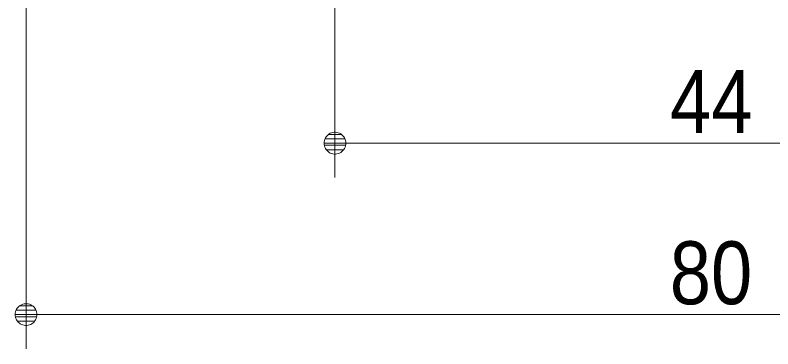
# Model space of a CAD drawing. Units: millimetres, scale not verified, with parts at other scales. Extents: x -6062 to 6062, y -3045 to 3045.
# Drawn here: x 742.3 to 1183.8, y -2420 to -2225.3 of the extents above; entities that cross this region are included whole.
import ezdxf
from ezdxf.enums import TextEntityAlignment as Align

# ---------------------------------------------------------------- set-up
doc = ezdxf.new("R2010")
doc.units = ezdxf.units.MM
doc.header["$LTSCALE"] = 20
doc.layers.add('0-0_2寸法-1', color=7, linetype='Continuous', lineweight=9)
doc.layers.add('0-1_0', color=7, linetype='Continuous', lineweight=9)
doc.styles.add('ＭＳ Ｐゴシック', font='')
doc.styles.get('ＭＳ Ｐゴシック').set_extended_font_data('MS PGothic')

# ---------------------------------------------------------------- blocks, each defined once
blk = doc.blocks.new('_Dot')
at = {"layer": '0-1_0'}
for p, q in [((-10, 0), (-20, 0)), ((9.78, 2), (-9.78, 2)), ((7.99, 6), (-7.99, 6)), ((9.16, -3.98), (-9.16, -3.98)), ((6, -7.98), (-6, -7.98))]:
    blk.add_line(p, q, dxfattribs=at)
for points in [[(10, 0), (9.92, 1.25), (9.69, 2.49), (9.3, 3.68), (8.76, 4.82), (8.09, 5.88), (7.29, 6.85), (6.37, 7.71), (5.36, 8.44), (4.26, 9.05), (3.09, 9.51), (1.87, 9.82), (0.63, 9.98), (-0.63, 9.98), (-1.87, 9.82), (-3.09, 9.51), (-4.26, 9.05), (-5.36, 8.44), (-6.37, 7.71), (-7.29, 6.85), (-8.09, 5.88), (-8.76, 4.82), (-9.3, 3.68), (-9.69, 2.49), (-9.92, 1.25), (-10, 0), (0, 0)], [(-10, 0), (-9.92, -1.25), (-9.69, -2.49), (-9.3, -3.68), (-8.76, -4.82), (-8.09, -5.88), (-7.29, -6.85), (-6.37, -7.71), (-5.36, -8.44), (-4.26, -9.05), (-3.09, -9.51), (-1.87, -9.82), (-0.63, -9.98), (0.63, -9.98), (1.87, -9.82), (3.09, -9.51), (4.26, -9.05), (5.36, -8.44), (6.37, -7.71), (7.29, -6.85), (8.09, -5.88), (8.76, -4.82), (9.3, -3.68), (9.69, -2.49), (9.92, -1.25), (10, 0), (0, 0)]]:
    blk.add_lwpolyline(points, close=True, dxfattribs=at)

msp = doc.modelspace()

# ---------------------------------------------------------------- linework, layer by layer
at = {"layer": '0-0_2寸法-1'}
for p, q in [((748.68, -1890), (748.68, -2420)), ((928.68, -2220), (928.68, -2320)), ((1355.97, -2300), (941.4, -2300)), ((761.4, -2400), (1535.97, -2400))]:
    msp.add_line(p, q, dxfattribs=at)

# ---------------------------------------------------------------- block references
at = {"layer": '0-0_2寸法-1', "xscale": 0.6356201, "yscale": 0.6356201, "rotation": 180}
for p in [(928.68, -2300), (748.68, -2400)]:
    msp.add_blockref('_Dot', p, dxfattribs=at)

# ---------------------------------------------------------------- texts
at = {"layer": '0-0_2寸法-1', "style": 'ＭＳ Ｐゴシック', "width": 0.9}
for s, p in [('44', (1123.99, -2305.06)), ('80', (1123.8, -2404.96))]:
    msp.add_text(s, height=36.66, dxfattribs=at).set_placement(p, align=Align.BOTTOM_LEFT)

doc.saveas('drawing.dxf')
